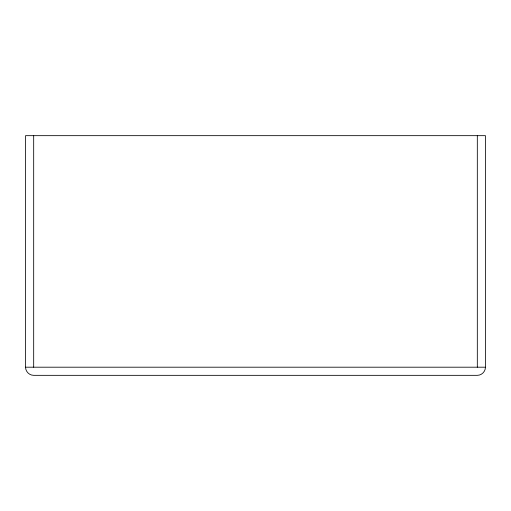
<?xml version="1.0" encoding="UTF-8"?>
<svg xmlns="http://www.w3.org/2000/svg" width="511" height="511" viewBox="0 0 511 511"><rect width="100%" height="100%" fill="white"/><g stroke="black" fill="none" stroke-linecap="round" stroke-linejoin="round"><path stroke-width="0.77" d="M485.45 367.198C485.476 371.554 481.669 375.361 477.319 375.336L33.681 375.336C29.331 375.361 25.524 371.554 25.55 367.198L25.55 135.664L485.45 135.664L485.45 367.198L25.55 367.198M477.319 135.664L477.319 367.198M33.681 135.664L33.681 367.198"/></g></svg>
